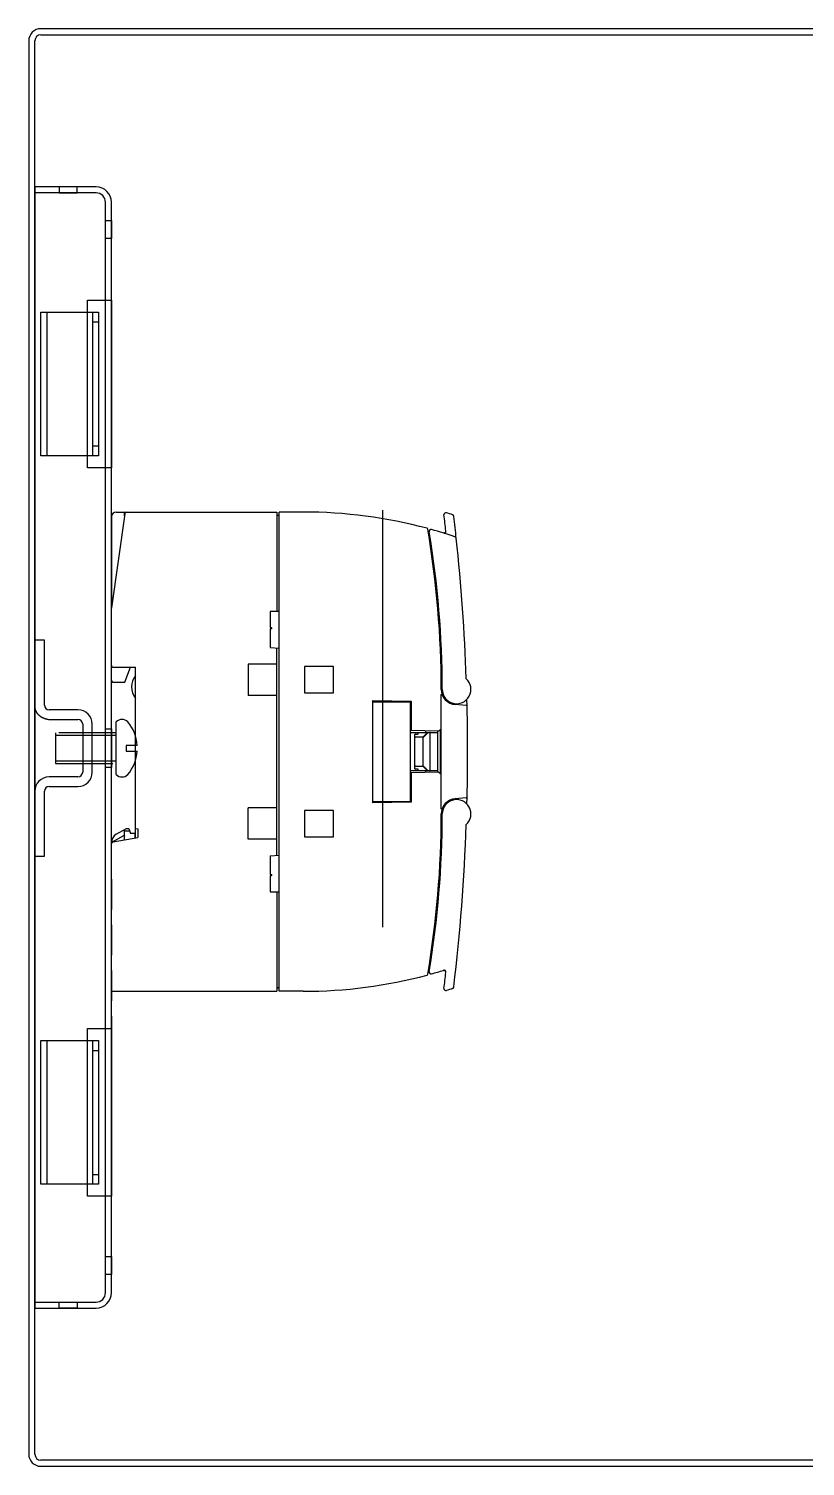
# Model space of a CAD drawing. Header units: millimetres. Extents: x 0 to 3797, y 0 to 1394.
# Drawn here: x 1657.9 to 1819.9, y 1086.9 to 1386.9 of the extents above; entities that cross this region are included whole.
import ezdxf

# ---------------------------------------------------------------- set-up
doc = ezdxf.new("R2010")
doc.units = ezdxf.units.MM
doc.linetypes.add('ACAD_ISO03W100', pattern=[30, 12, -18])
doc.linetypes.add('HIDDEN', pattern=[9.525, 6.35, -3.175])

msp = doc.modelspace()

# ---------------------------------------------------------------- linework, layer by layer
for p, q in [((1955.496, 1386.874), (1660.465, 1386.875)), ((1657.94, 1384.375), (1657.94, 1089.45)), ((1659.215, 1089.449), (1659.215, 1384.375)), ((1660.465, 1385.625), (1955.471, 1385.624)), ((1671.99, 1353.875), (1659.19, 1353.875)), ((1659.19, 1353.875), (1659.19, 1119.949)), ((1671.99, 1352.625), (1659.19, 1352.625)), ((1673.94, 1123.149), (1673.94, 1350.675)), ((1675.19, 1123.149), (1675.19, 1350.675)), ((1670.19, 1330.274), (1675.19, 1330.274)), ((1670.19, 1295.274), (1670.19, 1330.274)), ((1675.19, 1330.274), (1675.19, 1295.274)), ((1660.49, 1327.775), (1672.49, 1327.775)), ((1660.49, 1297.775), (1660.49, 1327.775)), ((1661.74, 1327.775), (1661.74, 1297.775)), ((1671.24, 1327.775), (1671.24, 1297.775)), ((1671.24, 1325.704), (1672.49, 1325.704)), ((1672.49, 1327.775), (1672.49, 1297.775)), ((1671.24, 1299.846), (1672.49, 1299.846)), ((1672.49, 1297.775), (1660.49, 1297.775)), ((1675.19, 1295.274), (1670.19, 1295.274)), ((1659.19, 1259.274), (1659.215, 1245.389)), ((1661.19, 1259.274), (1659.19, 1259.274)), ((1661.19, 1245.774), (1661.19, 1259.274)), ((1659.215, 1245.389), (1659.215, 1245.337)), ((1659.215, 1245.337), (1659.216, 1245.284)), ((1659.216, 1245.284), (1659.219, 1245.231)), ((1659.219, 1245.231), (1659.223, 1245.177)), ((1659.223, 1245.177), (1659.229, 1245.123)), ((1659.229, 1245.123), (1659.237, 1245.069)), ((1659.237, 1245.069), (1659.247, 1245.014)), ((1659.247, 1245.014), (1659.258, 1244.958)), ((1659.258, 1244.958), (1659.27, 1244.903)), ((1659.27, 1244.903), (1659.285, 1244.847)), ((1659.285, 1244.847), (1659.302, 1244.79)), ((1659.302, 1244.79), (1659.32, 1244.734)), ((1659.32, 1244.734), (1659.34, 1244.678)), ((1668.19, 1244.774), (1662.19, 1244.774)), ((1659.34, 1244.678), (1659.362, 1244.621)), ((1659.362, 1244.621), (1659.386, 1244.564)), ((1659.386, 1244.564), (1659.411, 1244.508)), ((1659.411, 1244.508), (1659.439, 1244.451)), ((1659.439, 1244.451), (1659.468, 1244.395)), ((1659.468, 1244.395), (1659.499, 1244.339)), ((1659.499, 1244.339), (1659.533, 1244.283)), ((1659.533, 1244.283), (1659.568, 1244.227)), ((1659.568, 1244.227), (1659.604, 1244.172)), ((1659.604, 1244.172), (1659.643, 1244.117)), ((1659.643, 1244.117), (1659.684, 1244.063)), ((1659.684, 1244.063), (1659.726, 1244.009)), ((1659.726, 1244.009), (1659.77, 1243.956)), ((1659.77, 1243.956), (1659.816, 1243.904)), ((1659.816, 1243.904), (1659.863, 1243.852)), ((1659.863, 1243.852), (1659.912, 1243.801)), ((1659.912, 1243.801), (1659.963, 1243.751)), ((1659.963, 1243.751), (1660.015, 1243.701)), ((1660.015, 1243.701), (1660.069, 1243.653)), ((1660.069, 1243.653), (1660.124, 1243.606)), ((1660.124, 1243.606), (1660.181, 1243.559)), ((1660.181, 1243.559), (1660.238, 1243.514)), ((1660.238, 1243.514), (1660.298, 1243.47)), ((1660.298, 1243.47), (1660.358, 1243.427)), ((1660.358, 1243.427), (1660.42, 1243.385)), ((1660.42, 1243.385), (1660.482, 1243.345)), ((1660.482, 1243.345), (1660.546, 1243.305)), ((1660.546, 1243.305), (1660.61, 1243.267)), ((1660.61, 1243.267), (1660.676, 1243.231)), ((1660.676, 1243.231), (1660.742, 1243.195)), ((1660.742, 1243.195), (1660.809, 1243.161)), ((1660.809, 1243.161), (1660.876, 1243.129)), ((1660.876, 1243.129), (1660.945, 1243.097)), ((1660.945, 1243.097), (1661.013, 1243.068)), ((1661.013, 1243.068), (1661.082, 1243.039)), ((1661.082, 1243.039), (1661.152, 1243.012)), ((1661.152, 1243.012), (1661.221, 1242.987)), ((1661.221, 1242.987), (1661.291, 1242.962)), ((1661.291, 1242.962), (1661.361, 1242.94)), ((1661.361, 1242.94), (1661.432, 1242.919)), ((1661.432, 1242.919), (1661.502, 1242.899)), ((1661.502, 1242.899), (1661.572, 1242.88)), ((1661.572, 1242.88), (1661.642, 1242.863)), ((1661.642, 1242.863), (1661.712, 1242.847)), ((1661.712, 1242.847), (1661.781, 1242.833)), ((1661.781, 1242.833), (1661.85, 1242.82)), ((1661.85, 1242.82), (1661.919, 1242.808)), ((1661.919, 1242.808), (1662.056, 1242.789)), ((1662.056, 1242.789), (1662.19, 1242.774)), ((1662.19, 1242.774), (1668.19, 1242.774)), ((1669.19, 1241.774), (1669.19, 1231.774)), ((1671.19, 1231.774), (1671.19, 1241.774)), ((1676.19, 1231.264), (1676.19, 1242.264)), ((1663.49, 1239.389), (1663.49, 1234.139)), ((1676.19, 1239.389), (1663.49, 1239.389)), ((1673.94, 1240.774), (1675.19, 1240.774)), ((1673.94, 1232.774), (1673.94, 1240.774)), ((1675.19, 1240.774), (1675.19, 1232.774)), ((1676.19, 1234.139), (1676.19, 1239.389)), ((1678.29, 1237.364), (1678.29, 1236.164)), ((1680.569, 1237.364), (1678.29, 1237.364)), ((1678.29, 1236.164), (1680.569, 1236.164)), ((1663.49, 1234.139), (1676.19, 1234.139)), ((1675.19, 1232.774), (1673.94, 1232.774)), ((1668.19, 1230.774), (1662.19, 1230.774)), ((1659.19, 1227.774), (1659.19, 1214.274)), ((1661.19, 1214.274), (1661.19, 1227.774)), ((1662.19, 1228.774), (1668.19, 1228.774)), ((1659.19, 1214.274), (1661.19, 1214.274)), ((1660.49, 1175.775), (1672.49, 1175.775)), ((1660.49, 1145.775), (1660.49, 1175.775)), ((1661.74, 1175.775), (1661.74, 1145.775)), ((1670.19, 1178.274), (1675.19, 1178.274)), ((1670.19, 1143.274), (1670.19, 1178.274)), ((1671.24, 1175.775), (1671.24, 1145.775)), ((1672.49, 1175.775), (1672.49, 1145.775)), ((1675.19, 1178.274), (1675.19, 1143.274)), ((1671.24, 1173.704), (1672.49, 1173.704)), ((1672.49, 1145.775), (1660.49, 1145.775)), ((1671.24, 1147.846), (1672.49, 1147.846)), ((1675.19, 1143.274), (1670.19, 1143.274)), ((1673.94, 1130.731), (1675.19, 1130.731)), ((1673.94, 1126.981), (1673.94, 1130.731)), ((1675.19, 1130.731), (1675.19, 1126.981)), ((1675.19, 1126.981), (1673.94, 1126.981)), ((1659.19, 1121.199), (1671.99, 1121.199)), ((1659.19, 1119.949), (1671.99, 1119.949)), ((1664.315, 1121.199), (1668.065, 1121.199)), ((1664.315, 1119.949), (1664.315, 1121.199)), ((1668.065, 1119.949), (1664.315, 1119.949)), ((1668.065, 1121.199), (1668.065, 1119.949)), ((1660.44, 1086.95), (1955.496, 1086.95)), ((1955.443, 1088.199), (1660.465, 1088.199))]:
    msp.add_line(p, q)
at = {"color": 9}
for p, q in [((1668.065, 1353.875), (1664.315, 1353.875)), ((1664.315, 1353.875), (1664.315, 1352.625)), ((1668.065, 1352.625), (1668.065, 1353.875)), ((1664.315, 1352.625), (1668.065, 1352.625)), ((1673.94, 1346.843), (1675.19, 1346.843)), ((1673.94, 1343.093), (1673.94, 1346.843)), ((1675.19, 1346.843), (1675.19, 1343.093)), ((1675.19, 1343.093), (1673.94, 1343.093))]:
    msp.add_line(p, q, dxfattribs=at)
at = {"color": 9, "linetype": 'HIDDEN'}
for p, q in [((1670.19, 1330.274), (1675.19, 1330.274)), ((1675.19, 1330.274), (1675.19, 1295.274)), ((1675.19, 1295.274), (1670.19, 1295.274)), ((1675.19, 1209.449), (1675.19, 1174.449))]:
    msp.add_line(p, q, dxfattribs=at)
at = {"color": 7, "linetype": 'Continuous'}
for p, q in [((1675.19, 1285.04), (1675.19, 1266.096)), ((1677.953, 1285.696), (1675.194, 1266.068)), ((1676.19, 1286.04), (1709.69, 1286.04)), ((1677.89, 1285.252), (1677.89, 1286.04)), ((1678.09, 1285.944), (1678.09, 1286.04)), ((1709.69, 1286.04), (1709.69, 1265.29)), ((1709.69, 1285.24), (1709.724, 1285.24)), ((1710.19, 1285.34), (1709.887, 1285.335)), ((1715.19, 1286.04), (1710.19, 1286.04)), ((1710.19, 1186.04), (1710.19, 1286.04)), ((1731.738, 1286.412), (1731.738, 1199.412)), ((1744.435, 1281.668), (1744.433, 1281.669)), ((1744.45, 1281.664), (1744.435, 1281.668)), ((1744.473, 1281.659), (1744.45, 1281.664)), ((1744.498, 1281.655), (1744.473, 1281.659)), ((1744.525, 1281.653), (1744.498, 1281.655)), ((1744.552, 1281.652), (1744.525, 1281.653)), ((1744.58, 1281.653), (1744.552, 1281.652)), ((1744.609, 1281.657), (1744.58, 1281.653)), ((1744.637, 1281.662), (1744.609, 1281.657)), ((1744.666, 1281.67), (1744.637, 1281.662)), ((1744.694, 1281.68), (1744.666, 1281.67)), ((1744.722, 1281.692), (1744.694, 1281.68)), ((1744.749, 1281.706), (1744.722, 1281.692)), ((1744.775, 1281.723), (1744.749, 1281.706)), ((1744.8, 1281.742), (1744.775, 1281.723)), ((1744.824, 1281.763), (1744.8, 1281.742)), ((1744.846, 1281.786), (1744.824, 1281.763)), ((1744.867, 1281.811), (1744.846, 1281.786)), ((1744.886, 1281.838), (1744.867, 1281.811)), ((1744.903, 1281.868), (1744.886, 1281.838)), ((1747.124, 1280.559), (1747.124, 1280.558)), ((1675.19, 1250.94), (1675.19, 1266.068)), ((1710.189, 1265.299), (1708.29, 1265.266)), ((1708.29, 1265.266), (1708.29, 1261.922)), ((1708.29, 1261.922), (1708.552, 1261.889)), ((1708.552, 1261.691), (1708.29, 1261.658)), ((1708.29, 1261.658), (1708.29, 1257.79)), ((1708.29, 1257.79), (1710.19, 1257.624)), ((1709.69, 1214.413), (1709.69, 1257.668)), ((1709.69, 1254.29), (1703.69, 1254.29)), ((1703.69, 1254.29), (1703.69, 1247.79)), ((1721.49, 1253.79), (1715.49, 1253.79)), ((1715.49, 1253.79), (1715.49, 1248.29)), ((1721.49, 1248.29), (1721.49, 1253.79)), ((1675.59, 1253.64), (1680.19, 1253.64)), ((1678.012, 1250.54), (1679.14, 1253.64)), ((1680.19, 1218.04), (1680.19, 1253.64)), ((1675.59, 1250.54), (1678.012, 1250.54)), ((1709.69, 1247.79), (1703.69, 1247.79)), ((1715.49, 1248.29), (1721.49, 1248.29)), ((1743.973, 1247.941), (1744.162, 1248.006)), ((1743.973, 1224.139), (1743.973, 1247.941)), ((1729.69, 1246.702), (1737.69, 1246.562)), ((1729.69, 1225.378), (1729.69, 1246.702)), ((1729.69, 1246.44), (1737.39, 1246.44)), ((1737.49, 1246.34), (1737.49, 1225.74)), ((1737.69, 1246.562), (1737.69, 1240.44)), ((1749.202, 1245.652), (1746.912, 1245.852)), ((1737.49, 1240.04), (1743.19, 1240.04)), ((1743.39, 1240.341), (1737.69, 1240.44)), ((1738.498, 1239.637), (1738.49, 1239.599)), ((1738.49, 1232.481), (1738.49, 1239.599)), ((1738.519, 1239.669), (1738.498, 1239.637)), ((1738.552, 1239.691), (1738.519, 1239.669)), ((1738.59, 1239.699), (1738.552, 1239.691)), ((1738.59, 1239.699), (1739.12, 1239.699)), ((1740.149, 1239.069), (1738.59, 1239.069)), ((1739.19, 1239.669), (1739.19, 1240.04)), ((1741.09, 1240.011), (1740.149, 1239.069)), ((1741.161, 1239.94), (1740.219, 1238.999)), ((1740.219, 1233.081), (1740.219, 1238.999)), ((1740.69, 1240.388), (1740.69, 1240.04)), ((1741.09, 1240.011), (1741.09, 1240.04)), ((1741.69, 1232.14), (1741.69, 1239.94)), ((1743.19, 1240.344), (1743.19, 1231.736)), ((1743.79, 1240.734), (1743.79, 1231.346)), ((1738.59, 1233.011), (1740.149, 1233.011)), ((1740.149, 1233.011), (1741.09, 1232.069)), ((1740.219, 1233.081), (1741.161, 1232.14)), ((1737.49, 1232.046), (1737.496, 1232.046)), ((1743.19, 1232.04), (1737.49, 1232.04)), ((1737.496, 1232.046), (1737.502, 1232.047)), ((1737.502, 1232.047), (1737.508, 1232.048)), ((1737.508, 1232.048), (1737.514, 1232.049)), ((1737.514, 1232.049), (1737.52, 1232.05)), ((1743.39, 1231.74), (1737.69, 1231.64)), ((1737.69, 1231.64), (1737.69, 1225.518)), ((1738.49, 1232.481), (1738.5, 1232.438)), ((1738.5, 1232.438), (1738.529, 1232.402)), ((1738.529, 1232.402), (1738.574, 1232.383)), ((1738.574, 1232.383), (1738.59, 1232.381)), ((1739.12, 1232.381), (1738.59, 1232.381)), ((1739.19, 1232.04), (1739.19, 1232.411)), ((1740.69, 1232.04), (1740.69, 1231.692)), ((1741.09, 1232.04), (1741.09, 1232.069)), ((1709.69, 1224.29), (1703.69, 1224.29)), ((1703.69, 1217.79), (1703.69, 1224.29)), ((1721.49, 1223.79), (1715.49, 1223.79)), ((1715.49, 1223.79), (1715.49, 1218.29)), ((1721.49, 1218.29), (1721.49, 1223.79)), ((1729.69, 1225.64), (1737.39, 1225.64)), ((1737.69, 1225.518), (1729.69, 1225.378)), ((1744.162, 1224.074), (1743.973, 1224.139)), ((1746.901, 1226.427), (1746.876, 1226.425)), ((1749.202, 1226.428), (1746.912, 1226.228)), ((1677.69, 1218.507), (1675.19, 1217.064)), ((1675.521, 1217.217), (1680.69, 1218.128)), ((1676.19, 1218.796), (1678.345, 1220.04)), ((1677.89, 1217.634), (1677.89, 1219.777)), ((1678.09, 1219.54), (1678.979, 1219.54)), ((1678.345, 1220.04), (1678.845, 1220.04)), ((1678.845, 1220.04), (1679.14, 1218.94)), ((1680.14, 1218.94), (1679.14, 1218.94)), ((1680.19, 1218.942), (1680.14, 1218.923)), ((1680.14, 1218.031), (1680.14, 1218.94)), ((1680.19, 1220.04), (1680.69, 1219.952)), ((1680.69, 1219.952), (1680.69, 1218.128)), ((1709.69, 1217.79), (1703.69, 1217.79)), ((1715.49, 1218.29), (1721.49, 1218.29)), ((1675.19, 1186.04), (1675.19, 1217.064)), ((1708.29, 1214.29), (1710.19, 1214.456)), ((1708.29, 1214.29), (1708.29, 1210.422)), ((1708.29, 1210.422), (1708.552, 1210.389)), ((1708.552, 1210.191), (1708.29, 1210.158)), ((1708.29, 1210.158), (1708.29, 1206.814)), ((1708.29, 1206.814), (1710.19, 1206.781)), ((1709.69, 1206.79), (1709.69, 1186.04)), ((1744.433, 1190.411), (1744.435, 1190.412)), ((1744.433, 1190.411), (1744.433, 1190.411)), ((1744.435, 1190.412), (1744.45, 1190.416)), ((1744.45, 1190.416), (1744.473, 1190.421)), ((1744.473, 1190.421), (1744.498, 1190.425)), ((1744.498, 1190.425), (1744.525, 1190.427)), ((1744.525, 1190.427), (1744.552, 1190.428)), ((1744.552, 1190.428), (1744.58, 1190.427)), ((1744.58, 1190.427), (1744.609, 1190.423)), ((1744.609, 1190.423), (1744.637, 1190.418)), ((1744.637, 1190.418), (1744.666, 1190.41)), ((1744.666, 1190.41), (1744.694, 1190.4)), ((1744.694, 1190.4), (1744.722, 1190.388)), ((1744.722, 1190.388), (1744.749, 1190.374)), ((1744.749, 1190.374), (1744.775, 1190.357)), ((1744.775, 1190.357), (1744.8, 1190.338)), ((1744.8, 1190.338), (1744.824, 1190.317)), ((1744.806, 1190.334), (1744.803, 1190.336)), ((1744.809, 1190.332), (1744.806, 1190.334)), ((1744.811, 1190.33), (1744.809, 1190.332)), ((1744.824, 1190.317), (1744.846, 1190.294)), ((1744.846, 1190.294), (1744.867, 1190.269)), ((1744.867, 1190.269), (1744.886, 1190.242)), ((1744.886, 1190.242), (1744.902, 1190.213)), ((1744.945, 1189.984), (1744.946, 1189.984)), ((1744.976, 1190.039), (1744.978, 1190.044)), ((1744.978, 1190.044), (1744.987, 1190.059)), ((1744.987, 1190.059), (1744.99, 1190.064)), ((1675.19, 1186.04), (1709.69, 1186.04)), ((1709.69, 1186.84), (1709.724, 1186.84)), ((1710.19, 1186.74), (1709.887, 1186.745)), ((1715.19, 1186.04), (1710.19, 1186.04))]:
    msp.add_line(p, q, dxfattribs=at)
at = {"linetype": 'ACAD_ISO03W100'}
for p, q in [((1663.49, 1239.949), (1663.49, 1233.599)), ((1676.19, 1239.949), (1663.49, 1239.949)), ((1676.19, 1233.599), (1676.19, 1239.949)), ((1663.49, 1233.599), (1676.19, 1233.599))]:
    msp.add_line(p, q, dxfattribs=at)
at = {"color": 7}
msp.add_line((1675.19, 1232.774), (1675.19, 1240.774), dxfattribs=at)
at = {"color": 7, "linetype": 'Continuous'}
for points in [[(1746.339, 1285.465), (1746.024, 1285.568), (1745.709, 1285.669), (1745.393, 1285.77), (1745.077, 1285.869)], [(1738.49, 1238.999), (1738.49, 1239), (1738.49, 1239.002), (1738.49, 1239.004), (1738.491, 1239.005), (1738.491, 1239.007), (1738.491, 1239.009), (1738.492, 1239.01), (1738.492, 1239.012), (1738.492, 1239.013), (1738.493, 1239.015), (1738.493, 1239.017), (1738.494, 1239.018), (1738.495, 1239.02), (1738.495, 1239.021), (1738.496, 1239.023), (1738.497, 1239.024), (1738.498, 1239.026), (1738.499, 1239.027), (1738.5, 1239.029), (1738.501, 1239.031), (1738.502, 1239.032), (1738.503, 1239.034), (1738.505, 1239.035), (1738.506, 1239.037), (1738.507, 1239.038), (1738.509, 1239.04), (1738.51, 1239.041), (1738.512, 1239.042), (1738.513, 1239.044), (1738.515, 1239.045), (1738.516, 1239.046), (1738.518, 1239.047), (1738.519, 1239.049), (1738.521, 1239.05), (1738.523, 1239.051), (1738.525, 1239.053), (1738.528, 1239.054), (1738.53, 1239.055), (1738.532, 1239.056), (1738.534, 1239.057), (1738.536, 1239.058), (1738.538, 1239.059), (1738.541, 1239.06), (1738.543, 1239.061), (1738.545, 1239.062), (1738.547, 1239.062), (1738.55, 1239.063), (1738.552, 1239.064), (1738.554, 1239.065), (1738.557, 1239.065), (1738.559, 1239.066), (1738.562, 1239.066), (1738.564, 1239.067), (1738.567, 1239.067), (1738.57, 1239.068), (1738.572, 1239.068), (1738.575, 1239.068), (1738.577, 1239.069), (1738.58, 1239.069), (1738.582, 1239.069), (1738.585, 1239.069), (1738.588, 1239.069), (1738.59, 1239.069)], [(1739.19, 1239.669), (1739.188, 1239.671), (1739.186, 1239.672), (1739.183, 1239.674), (1739.181, 1239.676), (1739.179, 1239.677), (1739.176, 1239.679), (1739.174, 1239.68), (1739.171, 1239.681), (1739.169, 1239.683), (1739.166, 1239.684), (1739.164, 1239.685), (1739.162, 1239.686), (1739.16, 1239.687), (1739.158, 1239.688), (1739.156, 1239.689), (1739.154, 1239.69), (1739.152, 1239.691), (1739.15, 1239.692), (1739.148, 1239.692), (1739.146, 1239.693), (1739.144, 1239.694), (1739.142, 1239.694), (1739.14, 1239.695), (1739.138, 1239.696), (1739.137, 1239.696), (1739.135, 1239.697), (1739.134, 1239.697), (1739.133, 1239.697), (1739.131, 1239.698), (1739.13, 1239.698), (1739.128, 1239.698), (1739.127, 1239.698), (1739.125, 1239.698), (1739.124, 1239.699), (1739.122, 1239.699), (1739.121, 1239.699), (1739.12, 1239.699)], [(1740.149, 1239.069), (1740.151, 1239.068), (1740.153, 1239.067), (1740.155, 1239.066), (1740.158, 1239.064), (1740.16, 1239.063), (1740.162, 1239.062), (1740.164, 1239.06), (1740.166, 1239.059), (1740.168, 1239.057), (1740.171, 1239.056), (1740.173, 1239.054), (1740.175, 1239.053), (1740.177, 1239.051), (1740.179, 1239.049), (1740.181, 1239.048), (1740.183, 1239.046), (1740.185, 1239.044), (1740.187, 1239.042), (1740.189, 1239.04), (1740.19, 1239.038), (1740.192, 1239.037), (1740.194, 1239.035), (1740.196, 1239.033), (1740.198, 1239.031), (1740.199, 1239.029), (1740.201, 1239.027), (1740.203, 1239.025), (1740.204, 1239.022), (1740.206, 1239.02), (1740.207, 1239.018), (1740.209, 1239.016), (1740.21, 1239.014), (1740.212, 1239.012), (1740.213, 1239.01), (1740.214, 1239.008), (1740.216, 1239.005), (1740.217, 1239.003), (1740.218, 1239.001), (1740.219, 1238.999)], [(1741.09, 1240.04), (1741.092, 1240.04), (1741.093, 1240.04), (1741.095, 1240.04), (1741.097, 1240.04), (1741.098, 1240.039), (1741.1, 1240.039), (1741.101, 1240.039), (1741.103, 1240.038), (1741.105, 1240.038), (1741.106, 1240.037), (1741.108, 1240.037), (1741.109, 1240.036), (1741.111, 1240.036), (1741.112, 1240.035), (1741.114, 1240.034), (1741.115, 1240.033), (1741.117, 1240.033), (1741.119, 1240.032), (1741.12, 1240.031), (1741.122, 1240.029), (1741.123, 1240.028), (1741.125, 1240.027), (1741.127, 1240.026), (1741.128, 1240.024), (1741.13, 1240.023), (1741.131, 1240.022), (1741.132, 1240.02), (1741.134, 1240.019), (1741.135, 1240.017), (1741.136, 1240.016), (1741.137, 1240.014), (1741.139, 1240.013), (1741.14, 1240.011), (1741.141, 1240.009), (1741.143, 1240.007), (1741.144, 1240.005), (1741.145, 1240.003), (1741.146, 1240.001), (1741.147, 1239.999), (1741.148, 1239.997), (1741.15, 1239.994), (1741.15, 1239.992), (1741.151, 1239.99), (1741.152, 1239.988), (1741.153, 1239.985), (1741.154, 1239.983), (1741.155, 1239.981), (1741.155, 1239.978), (1741.156, 1239.976), (1741.157, 1239.973), (1741.157, 1239.971), (1741.158, 1239.968), (1741.158, 1239.966), (1741.159, 1239.963), (1741.159, 1239.961), (1741.16, 1239.958), (1741.16, 1239.956), (1741.16, 1239.953), (1741.16, 1239.95), (1741.161, 1239.948), (1741.161, 1239.945), (1741.161, 1239.943), (1741.161, 1239.94)], [(1743.79, 1240.734), (1743.79, 1240.724), (1743.79, 1240.714), (1743.789, 1240.704), (1743.788, 1240.694), (1743.787, 1240.684), (1743.786, 1240.675), (1743.784, 1240.665), (1743.782, 1240.655), (1743.78, 1240.645), (1743.778, 1240.636), (1743.775, 1240.626), (1743.773, 1240.617), (1743.77, 1240.608), (1743.767, 1240.599), (1743.763, 1240.59), (1743.76, 1240.581), (1743.756, 1240.573), (1743.752, 1240.564), (1743.748, 1240.556), (1743.744, 1240.548), (1743.739, 1240.539), (1743.735, 1240.531), (1743.73, 1240.523), (1743.725, 1240.515), (1743.719, 1240.508), (1743.714, 1240.5), (1743.708, 1240.492), (1743.702, 1240.485), (1743.696, 1240.478), (1743.69, 1240.47), (1743.683, 1240.464), (1743.677, 1240.457), (1743.67, 1240.45), (1743.663, 1240.444), (1743.656, 1240.437), (1743.649, 1240.431), (1743.642, 1240.425), (1743.634, 1240.419), (1743.626, 1240.414), (1743.618, 1240.408), (1743.61, 1240.403), (1743.602, 1240.398), (1743.594, 1240.393), (1743.585, 1240.388), (1743.576, 1240.383), (1743.568, 1240.379), (1743.559, 1240.375), (1743.55, 1240.371), (1743.541, 1240.367), (1743.532, 1240.364), (1743.523, 1240.361), (1743.514, 1240.358), (1743.504, 1240.355), (1743.495, 1240.353), (1743.486, 1240.35), (1743.476, 1240.348), (1743.467, 1240.347), (1743.457, 1240.345), (1743.448, 1240.344), (1743.438, 1240.343), (1743.429, 1240.342), (1743.419, 1240.341), (1743.409, 1240.341), (1743.4, 1240.34), (1743.39, 1240.341)], [(1738.59, 1233.011), (1738.587, 1233.011), (1738.585, 1233.011), (1738.582, 1233.011), (1738.579, 1233.011), (1738.576, 1233.011), (1738.574, 1233.012), (1738.571, 1233.012), (1738.568, 1233.012), (1738.565, 1233.013), (1738.563, 1233.013), (1738.56, 1233.014), (1738.557, 1233.015), (1738.555, 1233.015), (1738.552, 1233.016), (1738.55, 1233.017), (1738.547, 1233.017), (1738.545, 1233.018), (1738.543, 1233.019), (1738.541, 1233.02), (1738.538, 1233.021), (1738.536, 1233.022), (1738.534, 1233.023), (1738.532, 1233.024), (1738.53, 1233.025), (1738.528, 1233.026), (1738.526, 1233.027), (1738.524, 1233.029), (1738.522, 1233.03), (1738.52, 1233.031), (1738.518, 1233.032), (1738.516, 1233.034), (1738.515, 1233.035), (1738.513, 1233.036), (1738.512, 1233.038), (1738.51, 1233.039), (1738.509, 1233.04), (1738.507, 1233.042), (1738.506, 1233.043), (1738.505, 1233.045), (1738.503, 1233.046), (1738.502, 1233.048), (1738.501, 1233.049), (1738.5, 1233.051), (1738.499, 1233.053), (1738.498, 1233.054), (1738.497, 1233.056), (1738.496, 1233.057), (1738.495, 1233.059), (1738.495, 1233.06), (1738.494, 1233.062), (1738.493, 1233.063), (1738.493, 1233.065), (1738.492, 1233.067), (1738.492, 1233.068), (1738.492, 1233.07), (1738.491, 1233.072), (1738.491, 1233.073), (1738.491, 1233.075), (1738.49, 1233.076), (1738.49, 1233.078), (1738.49, 1233.08), (1738.49, 1233.081)], [(1740.219, 1233.081), (1740.218, 1233.079), (1740.217, 1233.077), (1740.216, 1233.075), (1740.214, 1233.072), (1740.213, 1233.07), (1740.212, 1233.068), (1740.21, 1233.066), (1740.209, 1233.064), (1740.207, 1233.062), (1740.206, 1233.06), (1740.204, 1233.058), (1740.203, 1233.056), (1740.201, 1233.054), (1740.199, 1233.051), (1740.198, 1233.049), (1740.196, 1233.047), (1740.194, 1233.045), (1740.192, 1233.043), (1740.19, 1233.042), (1740.189, 1233.04), (1740.187, 1233.038), (1740.185, 1233.036), (1740.183, 1233.034), (1740.181, 1233.032), (1740.179, 1233.031), (1740.177, 1233.029), (1740.175, 1233.027), (1740.173, 1233.026), (1740.171, 1233.024), (1740.168, 1233.023), (1740.166, 1233.021), (1740.164, 1233.02), (1740.162, 1233.018), (1740.16, 1233.017), (1740.158, 1233.016), (1740.155, 1233.014), (1740.153, 1233.013), (1740.151, 1233.012), (1740.149, 1233.011)], [(1739.19, 1232.411), (1739.188, 1232.409), (1739.186, 1232.408), (1739.183, 1232.406), (1739.181, 1232.404), (1739.179, 1232.403), (1739.176, 1232.402), (1739.174, 1232.4), (1739.171, 1232.399), (1739.169, 1232.397), (1739.166, 1232.396), (1739.164, 1232.395), (1739.162, 1232.394), (1739.16, 1232.393), (1739.158, 1232.392), (1739.156, 1232.391), (1739.154, 1232.39), (1739.152, 1232.389), (1739.15, 1232.388), (1739.148, 1232.388), (1739.146, 1232.387), (1739.144, 1232.386), (1739.142, 1232.386), (1739.14, 1232.385), (1739.138, 1232.384), (1739.137, 1232.384), (1739.135, 1232.384), (1739.134, 1232.383), (1739.133, 1232.383), (1739.131, 1232.383), (1739.13, 1232.382), (1739.128, 1232.382), (1739.127, 1232.382), (1739.125, 1232.382), (1739.124, 1232.382), (1739.122, 1232.381), (1739.121, 1232.381), (1739.12, 1232.381)], [(1741.161, 1232.14), (1741.161, 1232.137), (1741.161, 1232.135), (1741.161, 1232.132), (1741.16, 1232.129), (1741.16, 1232.126), (1741.16, 1232.124), (1741.16, 1232.121), (1741.159, 1232.118), (1741.159, 1232.115), (1741.158, 1232.113), (1741.158, 1232.11), (1741.157, 1232.107), (1741.156, 1232.105), (1741.156, 1232.102), (1741.155, 1232.1), (1741.154, 1232.097), (1741.153, 1232.095), (1741.152, 1232.093), (1741.152, 1232.091), (1741.151, 1232.088), (1741.15, 1232.086), (1741.149, 1232.084), (1741.148, 1232.082), (1741.147, 1232.08), (1741.145, 1232.078), (1741.144, 1232.076), (1741.143, 1232.073), (1741.142, 1232.071), (1741.14, 1232.069), (1741.139, 1232.068), (1741.138, 1232.066), (1741.137, 1232.065), (1741.135, 1232.063), (1741.134, 1232.062), (1741.133, 1232.06), (1741.131, 1232.059), (1741.13, 1232.057), (1741.128, 1232.056), (1741.127, 1232.055), (1741.125, 1232.053), (1741.124, 1232.052), (1741.122, 1232.051), (1741.121, 1232.05), (1741.119, 1232.049), (1741.117, 1232.048), (1741.116, 1232.047), (1741.114, 1232.046), (1741.113, 1232.045), (1741.111, 1232.045), (1741.11, 1232.044), (1741.108, 1232.043), (1741.107, 1232.043), (1741.105, 1232.042), (1741.103, 1232.042), (1741.102, 1232.041), (1741.1, 1232.041), (1741.098, 1232.041), (1741.097, 1232.04), (1741.095, 1232.04), (1741.093, 1232.04), (1741.092, 1232.04), (1741.09, 1232.04)], [(1743.39, 1231.74), (1743.4, 1231.74), (1743.409, 1231.739), (1743.419, 1231.739), (1743.429, 1231.738), (1743.438, 1231.737), (1743.448, 1231.736), (1743.457, 1231.735), (1743.467, 1231.733), (1743.476, 1231.732), (1743.486, 1231.73), (1743.495, 1231.727), (1743.504, 1231.725), (1743.514, 1231.722), (1743.523, 1231.719), (1743.532, 1231.716), (1743.541, 1231.713), (1743.55, 1231.709), (1743.559, 1231.705), (1743.568, 1231.701), (1743.576, 1231.697), (1743.585, 1231.692), (1743.594, 1231.687), (1743.602, 1231.683), (1743.61, 1231.677), (1743.618, 1231.672), (1743.626, 1231.667), (1743.634, 1231.661), (1743.642, 1231.655), (1743.649, 1231.649), (1743.656, 1231.643), (1743.663, 1231.637), (1743.67, 1231.63), (1743.677, 1231.623), (1743.683, 1231.617), (1743.69, 1231.61), (1743.696, 1231.602), (1743.702, 1231.595), (1743.708, 1231.588), (1743.714, 1231.58), (1743.719, 1231.572), (1743.725, 1231.565), (1743.73, 1231.557), (1743.735, 1231.549), (1743.739, 1231.541), (1743.744, 1231.533), (1743.748, 1231.524), (1743.752, 1231.516), (1743.756, 1231.507), (1743.76, 1231.499), (1743.763, 1231.49), (1743.767, 1231.481), (1743.77, 1231.472), (1743.773, 1231.463), (1743.775, 1231.454), (1743.778, 1231.444), (1743.78, 1231.435), (1743.782, 1231.425), (1743.784, 1231.415), (1743.786, 1231.406), (1743.787, 1231.396), (1743.788, 1231.386), (1743.789, 1231.376), (1743.79, 1231.366), (1743.79, 1231.356), (1743.79, 1231.346)], [(1677.69, 1218.507), (1677.694, 1218.509), (1677.698, 1218.512), (1677.703, 1218.514), (1677.707, 1218.516), (1677.711, 1218.518), (1677.715, 1218.52), (1677.72, 1218.522), (1677.724, 1218.523), (1677.729, 1218.525), (1677.733, 1218.526), (1677.738, 1218.528), (1677.742, 1218.529), (1677.746, 1218.53), (1677.75, 1218.531), (1677.753, 1218.532), (1677.757, 1218.532), (1677.761, 1218.533), (1677.764, 1218.533), (1677.768, 1218.534), (1677.772, 1218.534), (1677.776, 1218.534), (1677.779, 1218.534), (1677.783, 1218.534), (1677.787, 1218.534), (1677.79, 1218.534), (1677.794, 1218.533), (1677.797, 1218.533), (1677.8, 1218.532), (1677.804, 1218.532), (1677.807, 1218.531), (1677.81, 1218.53), (1677.813, 1218.529), (1677.817, 1218.528), (1677.82, 1218.527), (1677.823, 1218.525), (1677.826, 1218.524), (1677.829, 1218.523), (1677.832, 1218.521), (1677.834, 1218.519), (1677.837, 1218.518), (1677.84, 1218.516), (1677.842, 1218.514), (1677.845, 1218.512), (1677.847, 1218.51), (1677.849, 1218.508), (1677.852, 1218.506), (1677.854, 1218.503), (1677.856, 1218.501), (1677.858, 1218.499), (1677.86, 1218.496), (1677.862, 1218.494), (1677.864, 1218.491), (1677.866, 1218.488), (1677.868, 1218.485), (1677.87, 1218.482), (1677.871, 1218.478), (1677.873, 1218.475), (1677.875, 1218.472), (1677.876, 1218.468), (1677.878, 1218.465), (1677.879, 1218.461), (1677.88, 1218.458), (1677.881, 1218.454), (1677.882, 1218.451), (1677.883, 1218.447), (1677.885, 1218.442), (1677.886, 1218.438), (1677.886, 1218.433), (1677.887, 1218.429), (1677.888, 1218.424), (1677.889, 1218.419), (1677.889, 1218.415), (1677.889, 1218.41), (1677.89, 1218.406), (1677.89, 1218.401), (1677.89, 1218.396), (1677.89, 1218.392)], [(1677.89, 1219.74), (1677.89, 1219.735), (1677.89, 1219.73), (1677.891, 1219.725), (1677.891, 1219.721), (1677.892, 1219.716), (1677.892, 1219.711), (1677.893, 1219.706), (1677.894, 1219.701), (1677.895, 1219.697), (1677.896, 1219.692), (1677.897, 1219.687), (1677.899, 1219.682), (1677.9, 1219.678), (1677.902, 1219.673), (1677.903, 1219.669), (1677.905, 1219.664), (1677.907, 1219.659), (1677.909, 1219.655), (1677.911, 1219.651), (1677.913, 1219.646), (1677.916, 1219.642), (1677.918, 1219.638), (1677.921, 1219.634), (1677.924, 1219.629), (1677.926, 1219.625), (1677.929, 1219.621), (1677.932, 1219.617), (1677.935, 1219.614), (1677.938, 1219.61), (1677.941, 1219.606), (1677.945, 1219.603), (1677.948, 1219.599), (1677.951, 1219.596), (1677.955, 1219.593), (1677.958, 1219.59), (1677.962, 1219.587), (1677.966, 1219.584), (1677.969, 1219.581), (1677.973, 1219.578), (1677.977, 1219.575), (1677.981, 1219.572), (1677.986, 1219.569), (1677.99, 1219.567), (1677.994, 1219.564), (1677.999, 1219.562), (1678.003, 1219.56), (1678.008, 1219.558), (1678.013, 1219.556), (1678.017, 1219.554), (1678.022, 1219.552), (1678.027, 1219.55), (1678.032, 1219.549), (1678.037, 1219.547), (1678.041, 1219.546), (1678.046, 1219.545), (1678.051, 1219.544), (1678.056, 1219.543), (1678.061, 1219.542), (1678.066, 1219.542), (1678.071, 1219.541), (1678.075, 1219.541), (1678.08, 1219.54), (1678.085, 1219.54), (1678.09, 1219.54)], [(1744.631, 1190.42), (1744.627, 1190.421), (1744.622, 1190.422), (1744.616, 1190.423), (1744.611, 1190.424), (1744.605, 1190.425), (1744.6, 1190.425), (1744.594, 1190.426), (1744.588, 1190.426), (1744.583, 1190.427), (1744.577, 1190.427), (1744.572, 1190.428), (1744.566, 1190.428), (1744.56, 1190.428), (1744.555, 1190.428), (1744.549, 1190.428), (1744.543, 1190.428), (1744.538, 1190.428), (1744.532, 1190.428), (1744.526, 1190.428), (1744.521, 1190.427), (1744.515, 1190.427), (1744.51, 1190.426), (1744.504, 1190.426), (1744.498, 1190.425), (1744.493, 1190.424), (1744.487, 1190.424), (1744.482, 1190.423), (1744.476, 1190.422), (1744.47, 1190.421), (1744.465, 1190.42), (1744.459, 1190.418), (1744.454, 1190.417), (1744.449, 1190.416), (1744.443, 1190.414), (1744.438, 1190.413), (1744.432, 1190.411)], [(1744.803, 1190.336), (1744.799, 1190.34), (1744.795, 1190.343), (1744.791, 1190.347), (1744.786, 1190.35), (1744.782, 1190.353), (1744.777, 1190.356), (1744.773, 1190.36), (1744.768, 1190.363), (1744.763, 1190.366), (1744.759, 1190.369), (1744.754, 1190.371), (1744.749, 1190.374), (1744.744, 1190.377), (1744.74, 1190.38), (1744.735, 1190.382), (1744.73, 1190.385), (1744.725, 1190.387), (1744.72, 1190.39), (1744.715, 1190.392), (1744.71, 1190.394), (1744.705, 1190.397), (1744.699, 1190.399), (1744.694, 1190.401), (1744.689, 1190.403), (1744.684, 1190.405), (1744.679, 1190.407), (1744.673, 1190.408), (1744.668, 1190.41), (1744.663, 1190.412), (1744.658, 1190.413), (1744.652, 1190.415), (1744.647, 1190.416), (1744.642, 1190.418), (1744.636, 1190.419), (1744.631, 1190.42)], [(1744.815, 1190.326), (1744.814, 1190.327), (1744.811, 1190.33)], [(1744.919, 1190.178), (1744.917, 1190.183), (1744.915, 1190.188), (1744.913, 1190.193), (1744.91, 1190.198), (1744.908, 1190.203), (1744.906, 1190.208), (1744.903, 1190.212), (1744.901, 1190.217), (1744.898, 1190.222), (1744.896, 1190.226), (1744.893, 1190.231), (1744.89, 1190.236), (1744.887, 1190.24), (1744.884, 1190.245), (1744.881, 1190.249), (1744.878, 1190.254), (1744.875, 1190.258), (1744.872, 1190.263), (1744.869, 1190.267), (1744.866, 1190.271), (1744.863, 1190.275), (1744.859, 1190.28), (1744.856, 1190.284), (1744.852, 1190.288), (1744.849, 1190.292), (1744.845, 1190.296), (1744.842, 1190.3), (1744.838, 1190.304), (1744.834, 1190.308), (1744.831, 1190.312), (1744.827, 1190.315), (1744.823, 1190.319), (1744.819, 1190.323), (1744.815, 1190.326)], [(1744.946, 1189.985), (1744.946, 1189.99), (1744.947, 1189.995), (1744.947, 1190.001), (1744.947, 1190.006), (1744.948, 1190.012), (1744.948, 1190.017), (1744.948, 1190.023), (1744.948, 1190.028), (1744.948, 1190.034), (1744.948, 1190.039), (1744.948, 1190.045), (1744.947, 1190.05), (1744.947, 1190.056), (1744.947, 1190.061), (1744.946, 1190.067), (1744.945, 1190.072), (1744.945, 1190.078), (1744.944, 1190.083), (1744.943, 1190.089), (1744.942, 1190.094), (1744.941, 1190.099), (1744.94, 1190.105), (1744.939, 1190.11), (1744.938, 1190.116), (1744.937, 1190.121), (1744.936, 1190.126), (1744.934, 1190.132), (1744.933, 1190.137), (1744.931, 1190.142), (1744.93, 1190.148), (1744.928, 1190.153), (1744.926, 1190.158), (1744.925, 1190.163), (1744.923, 1190.168), (1744.921, 1190.173), (1744.919, 1190.178)], [(1744.946, 1189.984), (1744.947, 1189.985), (1744.948, 1189.986), (1744.949, 1189.986), (1744.95, 1189.987), (1744.95, 1189.988), (1744.951, 1189.989), (1744.952, 1189.99), (1744.952, 1189.991), (1744.953, 1189.992), (1744.954, 1189.993), (1744.954, 1189.994), (1744.955, 1189.995), (1744.955, 1189.996), (1744.956, 1189.997), (1744.956, 1189.998), (1744.957, 1189.999), (1744.957, 1190), (1744.958, 1190.001), (1744.958, 1190.002), (1744.959, 1190.003), (1744.96, 1190.007)], [(1744.96, 1190.007), (1744.96, 1190.008), (1744.962, 1190.011), (1744.963, 1190.013), (1744.964, 1190.016), (1744.965, 1190.019), (1744.966, 1190.021), (1744.968, 1190.024), (1744.969, 1190.027), (1744.97, 1190.029), (1744.972, 1190.032), (1744.973, 1190.034), (1744.974, 1190.037), (1744.976, 1190.039)], [(1746.339, 1186.615), (1746.024, 1186.512), (1745.709, 1186.411), (1745.393, 1186.31), (1745.077, 1186.211)]]:
    msp.add_lwpolyline(points, dxfattribs=at)
for centre, radius, start, end in [((1660.441, 1384.374), 2.5, 89.44121, 179.9955), ((1660.465, 1384.375), 1.25, 90, 180), ((1671.99, 1350.675), 3.2, 0, 90), ((1671.99, 1350.675), 1.95, 360, 90), ((1662.19, 1245.774), 1, 180, 270), ((1668.19, 1241.774), 3, 0, 90), ((1668.19, 1241.774), 1, 0, 90), ((1677.39, 1241.074), 1.69, 44.76027, 135.23973), ((1672.028, 1236.764), 8.563, 4.01818, 39.96621), ((1672.028, 1236.764), 8.563, 320.03379, 355.98182), ((1662.19, 1227.774), 3, 90, 180), ((1668.19, 1231.774), 3, 270, 0), ((1668.19, 1231.774), 1, 270, 360), ((1677.39, 1232.454), 1.69, 224.76027, 315.23973), ((1662.19, 1227.774), 1, 90, 180), ((1671.99, 1123.149), 1.95, 270, 0), ((1671.99, 1123.149), 3.2, 270, 360), ((1660.44, 1089.45), 2.5, 180, 270), ((1660.465, 1089.449), 1.25, 180, 270)]:
    msp.add_arc(centre, radius, start, end)
for centre, radius, start, end in [((1676.19, 1285.04), 1, 90, 180), ((1678.349, 1285.64), 0.4, 90, 172), ((1709.89, 1285.135), 0.2, 91, 180), ((1715.19, 1186.04), 100, 75.02762, 90), ((1744.958, 1285.488), 0.4, 72.6102, 186.78689), ((1329.49, 1236.04), 418, 6.3258, 6.78722), ((1746.214, 1285.085), 0.4, 6.71286, 71.85158), ((1329.49, 1236.04), 420, 6.08463, 6.71237), ((1740.974, 1282.452), 0.2, 9.63633, 75.02762), ((1544.19, 1249.04), 199.8, 0, 9.63633), ((1741.861, 1282.003), 0.4, 74.4681, 189.46724), ((1544.19, 1249.04), 200, 0.00004, 9.4673), ((1715.19, 1186.04), 100, 71.54082, 74.46804), ((1744.548, 1282.052), 0.4, 252.9969, 6.32564), ((1746.726, 1280.516), 0.4, 6.08451, 71.54082), ((1329.49, 1236.04), 420, 2.07593, 6.0845), ((1675.59, 1266.012), 0.4, 172, 180), ((1708.54, 1261.79), 0.1, 277.01851, 82.98149), ((1675.59, 1254.04), 0.4, 180, 270), ((1675.59, 1250.94), 0.4, 180, 270), ((1683.39, 1249.54), 4, 143.44371, 216.55629), ((1747.19, 1249.04), 3, 180, 47.56259), ((1747.19, 1249.04), 3.2, 180, 265.00514), ((1737.39, 1246.34), 0.1, 0, 90), ((1749.185, 1245.453), 0.2, 1.28476, 85), ((1329.49, 1236.04), 420, 358.51067, 1.48933), ((1741.59, 1239.94), 0.1, 0, 90), ((1741.59, 1232.14), 0.1, 270, 0), ((1737.39, 1225.74), 0.1, 270, 0), ((1747.19, 1223.04), 3.2, 94.99445, 180), ((1747.19, 1223.04), 3, 312.43742, 180), ((1749.185, 1226.627), 0.2, 275.00061, 358.71524), ((1544.19, 1223.04), 199.8, 350.36367, 0), ((1544.19, 1223.04), 200, 350.5327, 359.99996), ((1329.49, 1236.04), 420, 353.28763, 357.92407), ((1677.19, 1217.064), 2, 120, 180), ((1675.59, 1216.823), 0.4, 100, 180), ((1708.54, 1210.29), 0.1, 277.01851, 82.98149), ((1715.19, 1286.04), 100, 270, 284.97238), ((1740.974, 1189.628), 0.2, 284.97238, 350.36367), ((1741.861, 1190.077), 0.4, 170.53277, 285.53189), ((1715.19, 1286.04), 100, 285.53196, 287.00309), ((1744.548, 1190.028), 0.4, 353.67383, 107.0031), ((1329.49, 1236.04), 418, 353.21278, 353.6742), ((1709.89, 1186.945), 0.2, 180, 269), ((1744.958, 1186.592), 0.4, 173.21311, 287.3898), ((1746.214, 1186.995), 0.4, 288.14842, 353.28714)]:
    msp.add_arc(centre, radius, start, end, dxfattribs=at)

doc.saveas('drawing.dxf')
